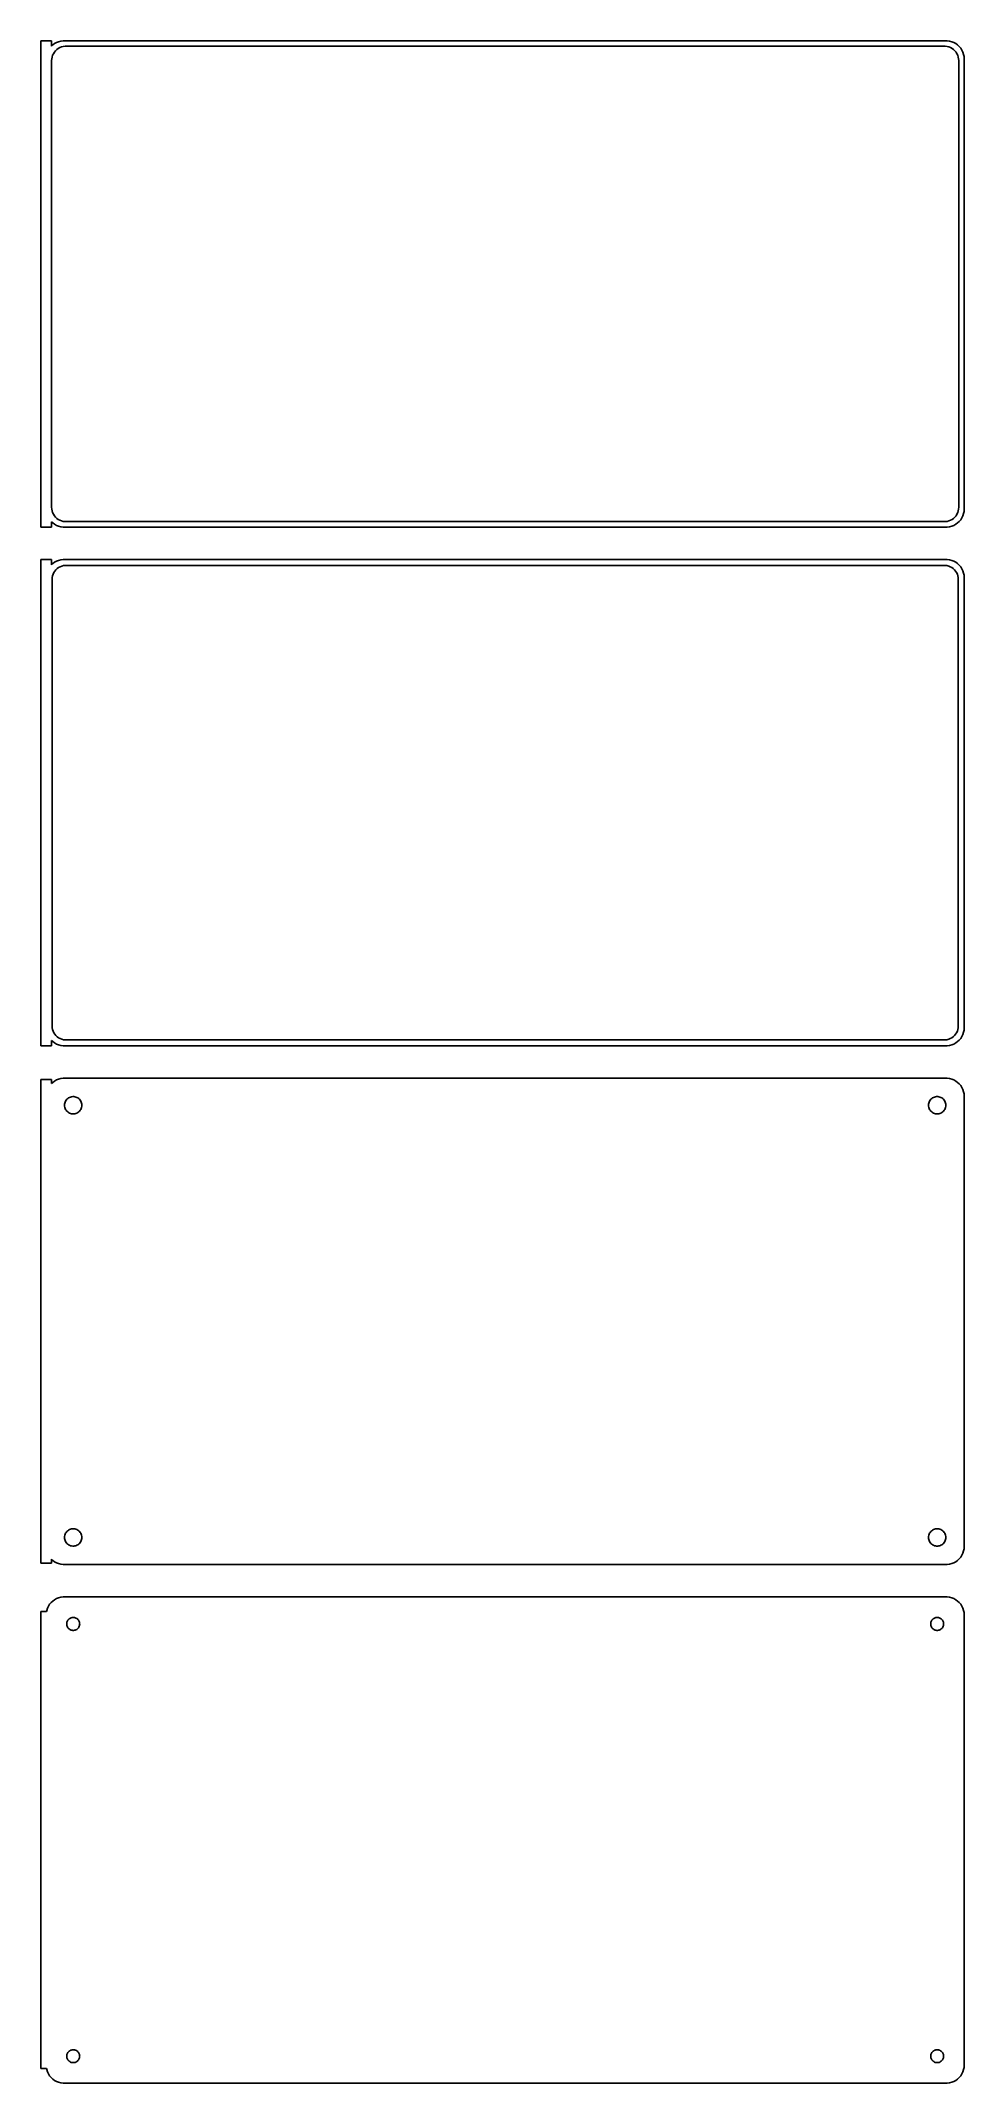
# Model space of a CAD drawing. Header units: metres. Extents: x -129 to 128, y 365 to 931.
import ezdxf

# ---------------------------------------------------------------- set-up
doc = ezdxf.new("R2010")
doc.units = ezdxf.units.M

msp = doc.modelspace()

# ---------------------------------------------------------------- linework, layer by layer
for p, q in [((-126, 931.49), (-129, 931.49)), ((-129, 931.49), (-129, 796.51)), ((-126, 930.059), (-126, 931.49)), ((-125.687, 930.353), (-126, 930.059)), ((-125.179, 930.722), (-125.687, 930.353)), ((-124.629, 931.024), (-125.179, 930.722)), ((-124.045, 931.255), (-124.629, 931.024)), ((-123.437, 931.411), (-124.045, 931.255)), ((-122.814, 931.49), (-123.437, 931.411)), ((-123.236, 929.804), (-122.75, 929.929)), ((122.814, 931.49), (-122.814, 931.49)), ((-122.75, 929.929), (-122.251, 929.992)), ((-122.251, 929.992), (122.251, 929.992)), ((122.251, 929.992), (122.75, 929.929)), ((122.75, 929.929), (123.236, 929.804)), ((123.437, 931.411), (122.814, 931.49)), ((124.045, 931.255), (123.437, 931.411)), ((124.629, 931.024), (124.045, 931.255)), ((125.179, 930.722), (124.629, 931.024)), ((125.687, 930.353), (125.179, 930.722)), ((126.145, 929.923), (125.687, 930.353)), ((126.545, 929.439), (126.145, 929.923)), ((-126, 926), (-125.968, 926.501)), ((-126, 802), (-126, 926)), ((-125.968, 926.501), (-125.874, 926.995)), ((-125.874, 926.995), (-125.719, 927.472)), ((-125.719, 927.472), (-125.505, 927.927)), ((-125.505, 927.927), (-125.236, 928.351)), ((-125.236, 928.351), (-124.916, 928.738)), ((-124.916, 928.738), (-124.55, 929.082)), ((-124.55, 929.082), (-124.143, 929.377)), ((-124.143, 929.377), (-123.703, 929.619)), ((-123.703, 929.619), (-123.236, 929.804)), ((123.236, 929.804), (123.703, 929.619)), ((123.703, 929.619), (124.143, 929.377)), ((124.143, 929.377), (124.55, 929.082)), ((124.55, 929.082), (124.916, 928.738)), ((124.916, 928.738), (125.236, 928.351)), ((125.236, 928.351), (125.505, 927.927)), ((125.505, 927.927), (125.719, 927.472)), ((125.719, 927.472), (125.874, 926.995)), ((125.874, 926.995), (125.968, 926.501)), ((125.968, 926.501), (126, 926)), ((126, 926), (126, 802)), ((126.882, 928.909), (126.545, 929.439)), ((127.149, 928.341), (126.882, 928.909)), ((127.343, 927.743), (127.149, 928.341)), ((127.461, 927.127), (127.343, 927.743)), ((127.5, 926.5), (127.461, 927.127)), ((127.5, 801.5), (127.5, 926.5)), ((-125.968, 801.499), (-126, 802)), ((-125.874, 801.005), (-125.968, 801.499)), ((-125.719, 800.528), (-125.874, 801.005)), ((-125.505, 800.073), (-125.719, 800.528)), ((-125.236, 799.649), (-125.505, 800.073)), ((-124.916, 799.262), (-125.236, 799.649)), ((125.236, 799.649), (124.916, 799.262)), ((125.505, 800.073), (125.236, 799.649)), ((125.719, 800.528), (125.505, 800.073)), ((125.874, 801.005), (125.719, 800.528)), ((125.968, 801.499), (125.874, 801.005)), ((126, 802), (125.968, 801.499)), ((126.882, 799.091), (127.149, 799.659)), ((127.149, 799.659), (127.343, 800.257)), ((127.343, 800.257), (127.461, 800.873)), ((127.461, 800.873), (127.5, 801.5)), ((-129, 796.51), (-126, 796.51)), ((-126, 797.941), (-125.687, 797.647)), ((-126, 796.51), (-126, 797.941)), ((-125.687, 797.647), (-125.179, 797.278)), ((-125.179, 797.278), (-124.629, 796.976)), ((-124.55, 798.918), (-124.916, 799.262)), ((-124.629, 796.976), (-124.045, 796.745)), ((-124.143, 798.623), (-124.55, 798.918)), ((-123.703, 798.381), (-124.143, 798.623)), ((-124.045, 796.745), (-123.437, 796.589)), ((-123.236, 798.196), (-123.703, 798.381)), ((-123.437, 796.589), (-122.814, 796.51)), ((-122.75, 798.071), (-123.236, 798.196)), ((-122.814, 796.51), (122.814, 796.51)), ((-122.251, 798.008), (-122.75, 798.071)), ((122.251, 798.008), (-122.251, 798.008)), ((122.75, 798.071), (122.251, 798.008)), ((123.236, 798.196), (122.75, 798.071)), ((122.814, 796.51), (123.437, 796.589)), ((123.703, 798.381), (123.236, 798.196)), ((123.437, 796.589), (124.045, 796.745)), ((124.143, 798.623), (123.703, 798.381)), ((124.045, 796.745), (124.629, 796.976)), ((124.55, 798.918), (124.143, 798.623)), ((124.916, 799.262), (124.55, 798.918)), ((124.629, 796.976), (125.179, 797.278)), ((125.179, 797.278), (125.687, 797.647)), ((125.687, 797.647), (126.145, 798.077)), ((126.145, 798.077), (126.545, 798.561)), ((126.545, 798.561), (126.882, 799.091)), ((-126, 787.49), (-129, 787.49)), ((-129, 787.49), (-129, 652.51)), ((-126, 786.059), (-126, 787.49)), ((-125.687, 786.353), (-126, 786.059)), ((-125.873, 782), (-125.842, 782.485)), ((-125.842, 782.485), (-125.751, 782.963)), ((-125.751, 782.963), (-125.601, 783.426)), ((-125.179, 786.722), (-125.687, 786.353)), ((-125.601, 783.426), (-125.394, 783.866)), ((-125.394, 783.866), (-125.133, 784.276)), ((-124.629, 787.024), (-125.179, 786.722)), ((-125.133, 784.276), (-124.823, 784.651)), ((-124.823, 784.651), (-124.469, 784.984)), ((-124.045, 787.255), (-124.629, 787.024)), ((-124.469, 784.984), (-124.075, 785.27)), ((-124.075, 785.27), (-123.649, 785.504)), ((-123.437, 787.411), (-124.045, 787.255)), ((-123.649, 785.504), (-123.197, 785.683)), ((-122.814, 787.49), (-123.437, 787.411)), ((-123.197, 785.683), (-122.726, 785.804)), ((122.814, 787.49), (-122.814, 787.49)), ((-122.726, 785.804), (-122.243, 785.865)), ((-122.243, 785.865), (122.243, 785.865)), ((122.243, 785.865), (122.726, 785.804)), ((122.726, 785.804), (123.197, 785.683)), ((123.437, 787.411), (122.814, 787.49)), ((123.197, 785.683), (123.649, 785.504)), ((124.045, 787.255), (123.437, 787.411)), ((123.649, 785.504), (124.075, 785.27)), ((124.629, 787.024), (124.045, 787.255)), ((124.075, 785.27), (124.469, 784.984)), ((124.469, 784.984), (124.823, 784.651)), ((125.179, 786.722), (124.629, 787.024)), ((124.823, 784.651), (125.133, 784.276)), ((125.133, 784.276), (125.394, 783.866)), ((125.687, 786.353), (125.179, 786.722)), ((125.394, 783.866), (125.601, 783.426)), ((125.601, 783.426), (125.751, 782.963)), ((126.145, 785.923), (125.687, 786.353)), ((125.751, 782.963), (125.842, 782.485)), ((125.842, 782.485), (125.873, 782)), ((126.545, 785.439), (126.145, 785.923)), ((126.882, 784.909), (126.545, 785.439)), ((127.149, 784.341), (126.882, 784.909)), ((127.343, 783.743), (127.149, 784.341)), ((127.461, 783.127), (127.343, 783.743)), ((127.5, 782.5), (127.461, 783.127)), ((127.5, 657.5), (127.5, 782.5)), ((-125.873, 658), (-125.873, 782)), ((125.873, 782), (125.873, 658)), ((-125.842, 657.515), (-125.873, 658)), ((125.873, 658), (125.842, 657.515)), ((-129, 652.51), (-126, 652.51)), ((-126, 653.941), (-125.687, 653.647)), ((-126, 652.51), (-126, 653.941)), ((-125.751, 657.037), (-125.842, 657.515)), ((-125.601, 656.574), (-125.751, 657.037)), ((-125.687, 653.647), (-125.179, 653.278)), ((-125.394, 656.134), (-125.601, 656.574)), ((-125.133, 655.724), (-125.394, 656.134)), ((-125.179, 653.278), (-124.629, 652.976)), ((-124.823, 655.349), (-125.133, 655.724)), ((-124.469, 655.016), (-124.823, 655.349)), ((-124.629, 652.976), (-124.045, 652.745)), ((-124.075, 654.73), (-124.469, 655.016)), ((-123.649, 654.496), (-124.075, 654.73)), ((-124.045, 652.745), (-123.437, 652.589)), ((-123.197, 654.317), (-123.649, 654.496)), ((-123.437, 652.589), (-122.814, 652.51)), ((-122.726, 654.196), (-123.197, 654.317)), ((-122.814, 652.51), (122.814, 652.51)), ((-122.243, 654.135), (-122.726, 654.196)), ((122.243, 654.135), (-122.243, 654.135)), ((122.726, 654.196), (122.243, 654.135)), ((123.197, 654.317), (122.726, 654.196)), ((122.814, 652.51), (123.437, 652.589)), ((123.649, 654.496), (123.197, 654.317)), ((123.437, 652.589), (124.045, 652.745)), ((124.075, 654.73), (123.649, 654.496)), ((124.045, 652.745), (124.629, 652.976)), ((124.469, 655.016), (124.075, 654.73)), ((124.823, 655.349), (124.469, 655.016)), ((124.629, 652.976), (125.179, 653.278)), ((125.133, 655.724), (124.823, 655.349)), ((125.394, 656.134), (125.133, 655.724)), ((125.179, 653.278), (125.687, 653.647)), ((125.601, 656.574), (125.394, 656.134)), ((125.751, 657.037), (125.601, 656.574)), ((125.687, 653.647), (126.145, 654.077)), ((125.842, 657.515), (125.751, 657.037)), ((126.145, 654.077), (126.545, 654.561)), ((126.545, 654.561), (126.882, 655.091)), ((126.882, 655.091), (127.149, 655.659)), ((127.149, 655.659), (127.343, 656.257)), ((127.343, 656.257), (127.461, 656.873)), ((127.461, 656.873), (127.5, 657.5)), ((-126, 643.115), (-129, 643.115)), ((-129, 643.115), (-129, 508.885)), ((-126, 642.059), (-126, 643.115)), ((-125.687, 642.353), (-126, 642.059)), ((-125.179, 642.722), (-125.687, 642.353)), ((-124.629, 643.024), (-125.179, 642.722)), ((-124.045, 643.255), (-124.629, 643.024)), ((-123.437, 643.411), (-124.045, 643.255)), ((-122.814, 643.49), (-123.437, 643.411)), ((122.814, 643.49), (-122.814, 643.49)), ((123.437, 643.411), (122.814, 643.49)), ((124.045, 643.255), (123.437, 643.411)), ((124.629, 643.024), (124.045, 643.255)), ((125.179, 642.722), (124.629, 643.024)), ((125.687, 642.353), (125.179, 642.722)), ((126.145, 641.923), (125.687, 642.353)), ((126.545, 641.439), (126.145, 641.923)), ((126.882, 640.909), (126.545, 641.439)), ((127.149, 640.341), (126.882, 640.909)), ((-122.4, 636), (-122.381, 636.301)), ((-122.381, 635.699), (-122.4, 636)), ((-122.381, 636.301), (-122.325, 636.597)), ((-122.325, 635.403), (-122.381, 635.699)), ((-122.325, 636.597), (-122.231, 636.883)), ((-122.231, 635.117), (-122.325, 635.403)), ((-122.231, 636.883), (-122.103, 637.156)), ((-122.103, 634.844), (-122.231, 635.117)), ((-122.103, 637.156), (-121.942, 637.411)), ((-121.942, 637.411), (-121.75, 637.643)), ((-121.75, 637.643), (-121.53, 637.849)), ((-121.53, 637.849), (-121.286, 638.026)), ((-121.286, 638.026), (-121.022, 638.172)), ((-121.022, 638.172), (-120.742, 638.283)), ((-120.742, 638.283), (-120.45, 638.357)), ((-120.45, 638.357), (-120.151, 638.395)), ((-120.151, 638.395), (-119.849, 638.395)), ((-119.849, 638.395), (-119.55, 638.357)), ((-119.55, 638.357), (-119.258, 638.283)), ((-119.258, 638.283), (-118.978, 638.172)), ((-118.978, 638.172), (-118.714, 638.026)), ((-118.714, 638.026), (-118.47, 637.849)), ((-118.47, 637.849), (-118.25, 637.643)), ((-118.25, 637.643), (-118.058, 637.411)), ((-118.058, 637.411), (-117.897, 637.156)), ((-117.897, 637.156), (-117.769, 636.883)), ((-117.769, 635.117), (-117.897, 634.844)), ((-117.769, 636.883), (-117.675, 636.597)), ((-117.675, 635.403), (-117.769, 635.117)), ((-117.675, 636.597), (-117.619, 636.301)), ((-117.619, 635.699), (-117.675, 635.403)), ((-117.619, 636.301), (-117.6, 636)), ((-117.6, 636), (-117.619, 635.699)), ((117.6, 636), (117.619, 636.301)), ((117.619, 635.699), (117.6, 636)), ((117.619, 636.301), (117.675, 636.597)), ((117.675, 635.403), (117.619, 635.699)), ((117.675, 636.597), (117.769, 636.883)), ((117.769, 635.117), (117.675, 635.403)), ((117.769, 636.883), (117.897, 637.156)), ((117.897, 634.844), (117.769, 635.117)), ((117.897, 637.156), (118.058, 637.411)), ((118.058, 637.411), (118.25, 637.643)), ((118.25, 637.643), (118.47, 637.849)), ((118.47, 637.849), (118.714, 638.026)), ((118.714, 638.026), (118.978, 638.172)), ((118.978, 638.172), (119.258, 638.283)), ((119.258, 638.283), (119.55, 638.357)), ((119.55, 638.357), (119.849, 638.395)), ((119.849, 638.395), (120.151, 638.395)), ((120.151, 638.395), (120.45, 638.357)), ((120.45, 638.357), (120.742, 638.283)), ((120.742, 638.283), (121.022, 638.172)), ((121.022, 638.172), (121.286, 638.026)), ((121.286, 638.026), (121.53, 637.849)), ((121.53, 637.849), (121.75, 637.643)), ((121.75, 637.643), (121.942, 637.411)), ((121.942, 637.411), (122.103, 637.156)), ((122.103, 637.156), (122.231, 636.883)), ((122.231, 635.117), (122.103, 634.844)), ((122.231, 636.883), (122.325, 636.597)), ((122.325, 635.403), (122.231, 635.117)), ((122.325, 636.597), (122.381, 636.301)), ((122.381, 635.699), (122.325, 635.403)), ((122.381, 636.301), (122.4, 636)), ((122.4, 636), (122.381, 635.699)), ((127.343, 639.743), (127.149, 640.341)), ((127.461, 639.127), (127.343, 639.743)), ((127.5, 638.5), (127.461, 639.127)), ((127.5, 513.5), (127.5, 638.5)), ((-121.942, 634.589), (-122.103, 634.844)), ((-121.75, 634.357), (-121.942, 634.589)), ((-121.53, 634.151), (-121.75, 634.357)), ((-121.286, 633.974), (-121.53, 634.151)), ((-121.022, 633.828), (-121.286, 633.974)), ((-120.742, 633.717), (-121.022, 633.828)), ((-120.45, 633.643), (-120.742, 633.717)), ((-120.151, 633.605), (-120.45, 633.643)), ((-119.849, 633.605), (-120.151, 633.605)), ((-119.55, 633.643), (-119.849, 633.605)), ((-119.258, 633.717), (-119.55, 633.643)), ((-118.978, 633.828), (-119.258, 633.717)), ((-118.714, 633.974), (-118.978, 633.828)), ((-118.47, 634.151), (-118.714, 633.974)), ((-118.25, 634.357), (-118.47, 634.151)), ((-118.058, 634.589), (-118.25, 634.357)), ((-117.897, 634.844), (-118.058, 634.589)), ((118.058, 634.589), (117.897, 634.844)), ((118.25, 634.357), (118.058, 634.589)), ((118.47, 634.151), (118.25, 634.357)), ((118.714, 633.974), (118.47, 634.151)), ((118.978, 633.828), (118.714, 633.974)), ((119.258, 633.717), (118.978, 633.828)), ((119.55, 633.643), (119.258, 633.717)), ((119.849, 633.605), (119.55, 633.643)), ((120.151, 633.605), (119.849, 633.605)), ((120.45, 633.643), (120.151, 633.605)), ((120.742, 633.717), (120.45, 633.643)), ((121.022, 633.828), (120.742, 633.717)), ((121.286, 633.974), (121.022, 633.828)), ((121.53, 634.151), (121.286, 633.974)), ((121.75, 634.357), (121.53, 634.151)), ((121.942, 634.589), (121.75, 634.357)), ((122.103, 634.844), (121.942, 634.589)), ((-122.4, 516), (-122.381, 516.301)), ((-122.381, 515.699), (-122.4, 516)), ((-122.381, 516.301), (-122.325, 516.597)), ((-122.325, 516.597), (-122.231, 516.883)), ((-122.231, 516.883), (-122.103, 517.156)), ((-122.103, 517.156), (-121.942, 517.411)), ((-121.942, 517.411), (-121.75, 517.643)), ((-121.75, 517.643), (-121.53, 517.849)), ((-121.53, 517.849), (-121.286, 518.026)), ((-121.286, 518.026), (-121.022, 518.172)), ((-121.022, 518.172), (-120.742, 518.283)), ((-120.742, 518.283), (-120.45, 518.357)), ((-120.45, 518.357), (-120.151, 518.395)), ((-120.151, 518.395), (-119.849, 518.395)), ((-119.849, 518.395), (-119.55, 518.357)), ((-119.55, 518.357), (-119.258, 518.283)), ((-119.258, 518.283), (-118.978, 518.172)), ((-118.978, 518.172), (-118.714, 518.026)), ((-118.714, 518.026), (-118.47, 517.849)), ((-118.47, 517.849), (-118.25, 517.643)), ((-118.25, 517.643), (-118.058, 517.411)), ((-118.058, 517.411), (-117.897, 517.156)), ((-117.897, 517.156), (-117.769, 516.883)), ((-117.769, 516.883), (-117.675, 516.597)), ((-117.675, 516.597), (-117.619, 516.301)), ((-117.619, 516.301), (-117.6, 516)), ((-117.6, 516), (-117.619, 515.699)), ((117.6, 516), (117.619, 516.301)), ((117.619, 515.699), (117.6, 516)), ((117.619, 516.301), (117.675, 516.597)), ((117.675, 516.597), (117.769, 516.883)), ((117.769, 516.883), (117.897, 517.156)), ((117.897, 517.156), (118.058, 517.411)), ((118.058, 517.411), (118.25, 517.643)), ((118.25, 517.643), (118.47, 517.849)), ((118.47, 517.849), (118.714, 518.026)), ((118.714, 518.026), (118.978, 518.172)), ((118.978, 518.172), (119.258, 518.283)), ((119.258, 518.283), (119.55, 518.357)), ((119.55, 518.357), (119.849, 518.395)), ((119.849, 518.395), (120.151, 518.395)), ((120.151, 518.395), (120.45, 518.357)), ((120.45, 518.357), (120.742, 518.283)), ((120.742, 518.283), (121.022, 518.172)), ((121.022, 518.172), (121.286, 518.026)), ((121.286, 518.026), (121.53, 517.849)), ((121.53, 517.849), (121.75, 517.643)), ((121.75, 517.643), (121.942, 517.411)), ((121.942, 517.411), (122.103, 517.156)), ((122.103, 517.156), (122.231, 516.883)), ((122.231, 516.883), (122.325, 516.597)), ((122.325, 516.597), (122.381, 516.301)), ((122.381, 516.301), (122.4, 516)), ((122.4, 516), (122.381, 515.699)), ((-122.325, 515.403), (-122.381, 515.699)), ((-122.231, 515.117), (-122.325, 515.403)), ((-122.103, 514.844), (-122.231, 515.117)), ((-121.942, 514.589), (-122.103, 514.844)), ((-121.75, 514.357), (-121.942, 514.589)), ((-121.53, 514.151), (-121.75, 514.357)), ((-121.286, 513.974), (-121.53, 514.151)), ((-121.022, 513.828), (-121.286, 513.974)), ((-120.742, 513.717), (-121.022, 513.828)), ((-120.45, 513.643), (-120.742, 513.717)), ((-120.151, 513.605), (-120.45, 513.643)), ((-119.849, 513.605), (-120.151, 513.605)), ((-119.55, 513.643), (-119.849, 513.605)), ((-119.258, 513.717), (-119.55, 513.643)), ((-118.978, 513.828), (-119.258, 513.717)), ((-118.714, 513.974), (-118.978, 513.828)), ((-118.47, 514.151), (-118.714, 513.974)), ((-118.25, 514.357), (-118.47, 514.151)), ((-118.058, 514.589), (-118.25, 514.357)), ((-117.897, 514.844), (-118.058, 514.589)), ((-117.769, 515.117), (-117.897, 514.844)), ((-117.675, 515.403), (-117.769, 515.117)), ((-117.619, 515.699), (-117.675, 515.403)), ((117.675, 515.403), (117.619, 515.699)), ((117.769, 515.117), (117.675, 515.403)), ((117.897, 514.844), (117.769, 515.117)), ((118.058, 514.589), (117.897, 514.844)), ((118.25, 514.357), (118.058, 514.589)), ((118.47, 514.151), (118.25, 514.357)), ((118.714, 513.974), (118.47, 514.151)), ((118.978, 513.828), (118.714, 513.974)), ((119.258, 513.717), (118.978, 513.828)), ((119.55, 513.643), (119.258, 513.717)), ((119.849, 513.605), (119.55, 513.643)), ((120.151, 513.605), (119.849, 513.605)), ((120.45, 513.643), (120.151, 513.605)), ((120.742, 513.717), (120.45, 513.643)), ((121.022, 513.828), (120.742, 513.717)), ((121.286, 513.974), (121.022, 513.828)), ((121.53, 514.151), (121.286, 513.974)), ((121.75, 514.357), (121.53, 514.151)), ((121.942, 514.589), (121.75, 514.357)), ((122.103, 514.844), (121.942, 514.589)), ((122.231, 515.117), (122.103, 514.844)), ((122.325, 515.403), (122.231, 515.117)), ((122.381, 515.699), (122.325, 515.403)), ((126.145, 510.077), (126.545, 510.561)), ((126.545, 510.561), (126.882, 511.091)), ((126.882, 511.091), (127.149, 511.659)), ((127.149, 511.659), (127.343, 512.257)), ((127.343, 512.257), (127.461, 512.873)), ((127.461, 512.873), (127.5, 513.5)), ((-129, 508.885), (-126, 508.885)), ((-126, 508.885), (-126, 509.941)), ((-126, 509.941), (-125.687, 509.647)), ((-125.687, 509.647), (-125.179, 509.278)), ((-125.179, 509.278), (-124.629, 508.976)), ((-124.629, 508.976), (-124.045, 508.745)), ((-124.045, 508.745), (-123.437, 508.589)), ((-123.437, 508.589), (-122.814, 508.51)), ((-122.814, 508.51), (122.814, 508.51)), ((122.814, 508.51), (123.437, 508.589)), ((123.437, 508.589), (124.045, 508.745)), ((124.045, 508.745), (124.629, 508.976)), ((124.629, 508.976), (125.179, 509.278)), ((125.179, 509.278), (125.687, 509.647)), ((125.687, 509.647), (126.145, 510.077)), ((-124.629, 499.024), (-125.179, 498.722)), ((-124.045, 499.255), (-124.629, 499.024)), ((-123.437, 499.411), (-124.045, 499.255)), ((-122.814, 499.49), (-123.437, 499.411)), ((122.814, 499.49), (-122.814, 499.49)), ((123.437, 499.411), (122.814, 499.49)), ((124.045, 499.255), (123.437, 499.411)), ((124.629, 499.024), (124.045, 499.255)), ((125.179, 498.722), (124.629, 499.024)), ((-127.4, 495.444), (-129, 495.444)), ((-129, 495.444), (-129, 368.556)), ((-127.343, 495.743), (-127.4, 495.444)), ((-127.149, 496.341), (-127.343, 495.743)), ((-126.882, 496.909), (-127.149, 496.341)), ((-126.545, 497.439), (-126.882, 496.909)), ((-126.145, 497.923), (-126.545, 497.439)), ((-125.687, 498.353), (-126.145, 497.923)), ((-125.179, 498.722), (-125.687, 498.353)), ((-121.312, 493.232), (-121.147, 493.387)), ((-121.147, 493.387), (-120.964, 493.52)), ((-120.964, 493.52), (-120.766, 493.629)), ((-120.766, 493.629), (-120.556, 493.712)), ((-120.556, 493.712), (-120.337, 493.768)), ((-120.337, 493.768), (-120.113, 493.796)), ((-120.113, 493.796), (-119.887, 493.796)), ((-119.887, 493.796), (-119.663, 493.768)), ((-119.663, 493.768), (-119.444, 493.712)), ((-119.444, 493.712), (-119.234, 493.629)), ((-119.234, 493.629), (-119.036, 493.52)), ((-119.036, 493.52), (-118.853, 493.387)), ((-118.853, 493.387), (-118.688, 493.232)), ((118.688, 493.232), (118.853, 493.387)), ((118.853, 493.387), (119.036, 493.52)), ((119.036, 493.52), (119.234, 493.629)), ((119.234, 493.629), (119.444, 493.712)), ((119.444, 493.712), (119.663, 493.768)), ((119.663, 493.768), (119.887, 493.796)), ((119.887, 493.796), (120.113, 493.796)), ((120.113, 493.796), (120.337, 493.768)), ((120.337, 493.768), (120.556, 493.712)), ((120.556, 493.712), (120.766, 493.629)), ((120.766, 493.629), (120.964, 493.52)), ((120.964, 493.52), (121.147, 493.387)), ((121.147, 493.387), (121.312, 493.232)), ((125.687, 498.353), (125.179, 498.722)), ((126.145, 497.923), (125.687, 498.353)), ((126.545, 497.439), (126.145, 497.923)), ((126.882, 496.909), (126.545, 497.439)), ((127.149, 496.341), (126.882, 496.909)), ((127.343, 495.743), (127.149, 496.341)), ((127.461, 495.127), (127.343, 495.743)), ((127.5, 494.5), (127.461, 495.127)), ((127.5, 369.5), (127.5, 494.5)), ((-121.8, 492), (-121.786, 492.226)), ((-121.786, 491.774), (-121.8, 492)), ((-121.786, 492.226), (-121.743, 492.448)), ((-121.743, 491.552), (-121.786, 491.774)), ((-121.743, 492.448), (-121.674, 492.663)), ((-121.674, 491.337), (-121.743, 491.552)), ((-121.674, 492.663), (-121.577, 492.867)), ((-121.577, 491.133), (-121.674, 491.337)), ((-121.577, 492.867), (-121.456, 493.058)), ((-121.456, 490.942), (-121.577, 491.133)), ((-121.456, 493.058), (-121.312, 493.232)), ((-121.312, 490.768), (-121.456, 490.942)), ((-121.147, 490.613), (-121.312, 490.768)), ((-120.964, 490.48), (-121.147, 490.613)), ((-120.766, 490.371), (-120.964, 490.48)), ((-120.556, 490.288), (-120.766, 490.371)), ((-120.337, 490.232), (-120.556, 490.288)), ((-120.113, 490.204), (-120.337, 490.232)), ((-119.887, 490.204), (-120.113, 490.204)), ((-119.663, 490.232), (-119.887, 490.204)), ((-119.444, 490.288), (-119.663, 490.232)), ((-119.234, 490.371), (-119.444, 490.288)), ((-119.036, 490.48), (-119.234, 490.371)), ((-118.853, 490.613), (-119.036, 490.48)), ((-118.688, 490.768), (-118.853, 490.613)), ((-118.688, 493.232), (-118.544, 493.058)), ((-118.544, 490.942), (-118.688, 490.768)), ((-118.544, 493.058), (-118.423, 492.867)), ((-118.423, 491.133), (-118.544, 490.942)), ((-118.423, 492.867), (-118.326, 492.663)), ((-118.326, 491.337), (-118.423, 491.133)), ((-118.326, 492.663), (-118.257, 492.448)), ((-118.257, 491.552), (-118.326, 491.337)), ((-118.257, 492.448), (-118.214, 492.226)), ((-118.214, 491.774), (-118.257, 491.552)), ((-118.214, 492.226), (-118.2, 492)), ((-118.2, 492), (-118.214, 491.774)), ((118.2, 492), (118.214, 492.226)), ((118.214, 491.774), (118.2, 492)), ((118.214, 492.226), (118.257, 492.448)), ((118.257, 491.552), (118.214, 491.774)), ((118.257, 492.448), (118.326, 492.663)), ((118.326, 491.337), (118.257, 491.552)), ((118.326, 492.663), (118.423, 492.867)), ((118.423, 491.133), (118.326, 491.337)), ((118.423, 492.867), (118.544, 493.058)), ((118.544, 490.942), (118.423, 491.133)), ((118.544, 493.058), (118.688, 493.232)), ((118.688, 490.768), (118.544, 490.942)), ((118.853, 490.613), (118.688, 490.768)), ((119.036, 490.48), (118.853, 490.613)), ((119.234, 490.371), (119.036, 490.48)), ((119.444, 490.288), (119.234, 490.371)), ((119.663, 490.232), (119.444, 490.288)), ((119.887, 490.204), (119.663, 490.232)), ((120.113, 490.204), (119.887, 490.204)), ((120.337, 490.232), (120.113, 490.204)), ((120.556, 490.288), (120.337, 490.232)), ((120.766, 490.371), (120.556, 490.288)), ((120.964, 490.48), (120.766, 490.371)), ((121.147, 490.613), (120.964, 490.48)), ((121.312, 490.768), (121.147, 490.613)), ((121.312, 493.232), (121.456, 493.058)), ((121.456, 490.942), (121.312, 490.768)), ((121.456, 493.058), (121.577, 492.867)), ((121.577, 491.133), (121.456, 490.942)), ((121.577, 492.867), (121.674, 492.663)), ((121.674, 491.337), (121.577, 491.133)), ((121.674, 492.663), (121.743, 492.448)), ((121.743, 491.552), (121.674, 491.337)), ((121.743, 492.448), (121.786, 492.226)), ((121.786, 491.774), (121.743, 491.552)), ((121.786, 492.226), (121.8, 492)), ((121.8, 492), (121.786, 491.774)), ((-129, 368.556), (-127.4, 368.556)), ((-127.4, 368.556), (-127.343, 368.257)), ((-121.8, 372), (-121.786, 372.226)), ((-121.786, 371.774), (-121.8, 372)), ((-121.786, 372.226), (-121.743, 372.448)), ((-121.743, 371.552), (-121.786, 371.774)), ((-121.743, 372.448), (-121.674, 372.663)), ((-121.674, 371.337), (-121.743, 371.552)), ((-121.674, 372.663), (-121.577, 372.867)), ((-121.577, 371.133), (-121.674, 371.337)), ((-121.577, 372.867), (-121.456, 373.058)), ((-121.456, 370.942), (-121.577, 371.133)), ((-121.456, 373.058), (-121.312, 373.232)), ((-121.312, 370.768), (-121.456, 370.942)), ((-121.312, 373.232), (-121.147, 373.387)), ((-121.147, 370.613), (-121.312, 370.768)), ((-121.147, 373.387), (-120.964, 373.52)), ((-120.964, 370.48), (-121.147, 370.613)), ((-120.964, 373.52), (-120.766, 373.629)), ((-120.766, 370.371), (-120.964, 370.48)), ((-120.766, 373.629), (-120.556, 373.712)), ((-120.556, 370.288), (-120.766, 370.371)), ((-120.556, 373.712), (-120.337, 373.768)), ((-120.337, 370.232), (-120.556, 370.288)), ((-120.337, 373.768), (-120.113, 373.796)), ((-120.113, 370.204), (-120.337, 370.232)), ((-120.113, 373.796), (-119.887, 373.796)), ((-119.887, 370.204), (-120.113, 370.204)), ((-119.887, 373.796), (-119.663, 373.768)), ((-119.663, 370.232), (-119.887, 370.204)), ((-119.663, 373.768), (-119.444, 373.712)), ((-119.444, 370.288), (-119.663, 370.232)), ((-119.444, 373.712), (-119.234, 373.629)), ((-119.234, 370.371), (-119.444, 370.288)), ((-119.234, 373.629), (-119.036, 373.52)), ((-119.036, 370.48), (-119.234, 370.371)), ((-119.036, 373.52), (-118.853, 373.387)), ((-118.853, 370.613), (-119.036, 370.48)), ((-118.853, 373.387), (-118.688, 373.232)), ((-118.688, 370.768), (-118.853, 370.613)), ((-118.688, 373.232), (-118.544, 373.058)), ((-118.544, 370.942), (-118.688, 370.768)), ((-118.544, 373.058), (-118.423, 372.867)), ((-118.423, 371.133), (-118.544, 370.942)), ((-118.423, 372.867), (-118.326, 372.663)), ((-118.326, 371.337), (-118.423, 371.133)), ((-118.326, 372.663), (-118.257, 372.448)), ((-118.257, 371.552), (-118.326, 371.337)), ((-118.257, 372.448), (-118.214, 372.226)), ((-118.214, 371.774), (-118.257, 371.552)), ((-118.214, 372.226), (-118.2, 372)), ((-118.2, 372), (-118.214, 371.774)), ((118.2, 372), (118.214, 372.226)), ((118.214, 371.774), (118.2, 372)), ((118.214, 372.226), (118.257, 372.448)), ((118.257, 371.552), (118.214, 371.774)), ((118.257, 372.448), (118.326, 372.663)), ((118.326, 371.337), (118.257, 371.552)), ((118.326, 372.663), (118.423, 372.867)), ((118.423, 371.133), (118.326, 371.337)), ((118.423, 372.867), (118.544, 373.058)), ((118.544, 370.942), (118.423, 371.133)), ((118.544, 373.058), (118.688, 373.232)), ((118.688, 370.768), (118.544, 370.942)), ((118.688, 373.232), (118.853, 373.387)), ((118.853, 370.613), (118.688, 370.768)), ((118.853, 373.387), (119.036, 373.52)), ((119.036, 370.48), (118.853, 370.613)), ((119.036, 373.52), (119.234, 373.629)), ((119.234, 370.371), (119.036, 370.48)), ((119.234, 373.629), (119.444, 373.712)), ((119.444, 370.288), (119.234, 370.371)), ((119.444, 373.712), (119.663, 373.768)), ((119.663, 370.232), (119.444, 370.288)), ((119.663, 373.768), (119.887, 373.796)), ((119.887, 370.204), (119.663, 370.232)), ((119.887, 373.796), (120.113, 373.796)), ((120.113, 370.204), (119.887, 370.204)), ((120.113, 373.796), (120.337, 373.768)), ((120.337, 370.232), (120.113, 370.204)), ((120.337, 373.768), (120.556, 373.712)), ((120.556, 370.288), (120.337, 370.232)), ((120.556, 373.712), (120.766, 373.629)), ((120.766, 370.371), (120.556, 370.288)), ((120.766, 373.629), (120.964, 373.52)), ((120.964, 370.48), (120.766, 370.371)), ((120.964, 373.52), (121.147, 373.387)), ((121.147, 370.613), (120.964, 370.48)), ((121.147, 373.387), (121.312, 373.232)), ((121.312, 370.768), (121.147, 370.613)), ((121.312, 373.232), (121.456, 373.058)), ((121.456, 370.942), (121.312, 370.768)), ((121.456, 373.058), (121.577, 372.867)), ((121.577, 371.133), (121.456, 370.942)), ((121.577, 372.867), (121.674, 372.663)), ((121.674, 371.337), (121.577, 371.133)), ((121.674, 372.663), (121.743, 372.448)), ((121.743, 371.552), (121.674, 371.337)), ((121.743, 372.448), (121.786, 372.226)), ((121.786, 371.774), (121.743, 371.552)), ((121.786, 372.226), (121.8, 372)), ((121.8, 372), (121.786, 371.774)), ((127.343, 368.257), (127.461, 368.873)), ((127.461, 368.873), (127.5, 369.5)), ((-127.343, 368.257), (-127.149, 367.659)), ((-127.149, 367.659), (-126.882, 367.091)), ((-126.882, 367.091), (-126.545, 366.561)), ((-126.545, 366.561), (-126.145, 366.077)), ((-126.145, 366.077), (-125.687, 365.647)), ((-125.687, 365.647), (-125.179, 365.278)), ((-125.179, 365.278), (-124.629, 364.976)), ((-124.629, 364.976), (-124.045, 364.745)), ((-124.045, 364.745), (-123.437, 364.589)), ((-123.437, 364.589), (-122.814, 364.51)), ((-122.814, 364.51), (122.814, 364.51)), ((122.814, 364.51), (123.437, 364.589)), ((123.437, 364.589), (124.045, 364.745)), ((124.045, 364.745), (124.629, 364.976)), ((124.629, 364.976), (125.179, 365.278)), ((125.179, 365.278), (125.687, 365.647)), ((125.687, 365.647), (126.145, 366.077)), ((126.145, 366.077), (126.545, 366.561)), ((126.545, 366.561), (126.882, 367.091)), ((126.882, 367.091), (127.149, 367.659)), ((127.149, 367.659), (127.343, 368.257))]:
    msp.add_line(p, q)

doc.saveas('drawing.dxf')
